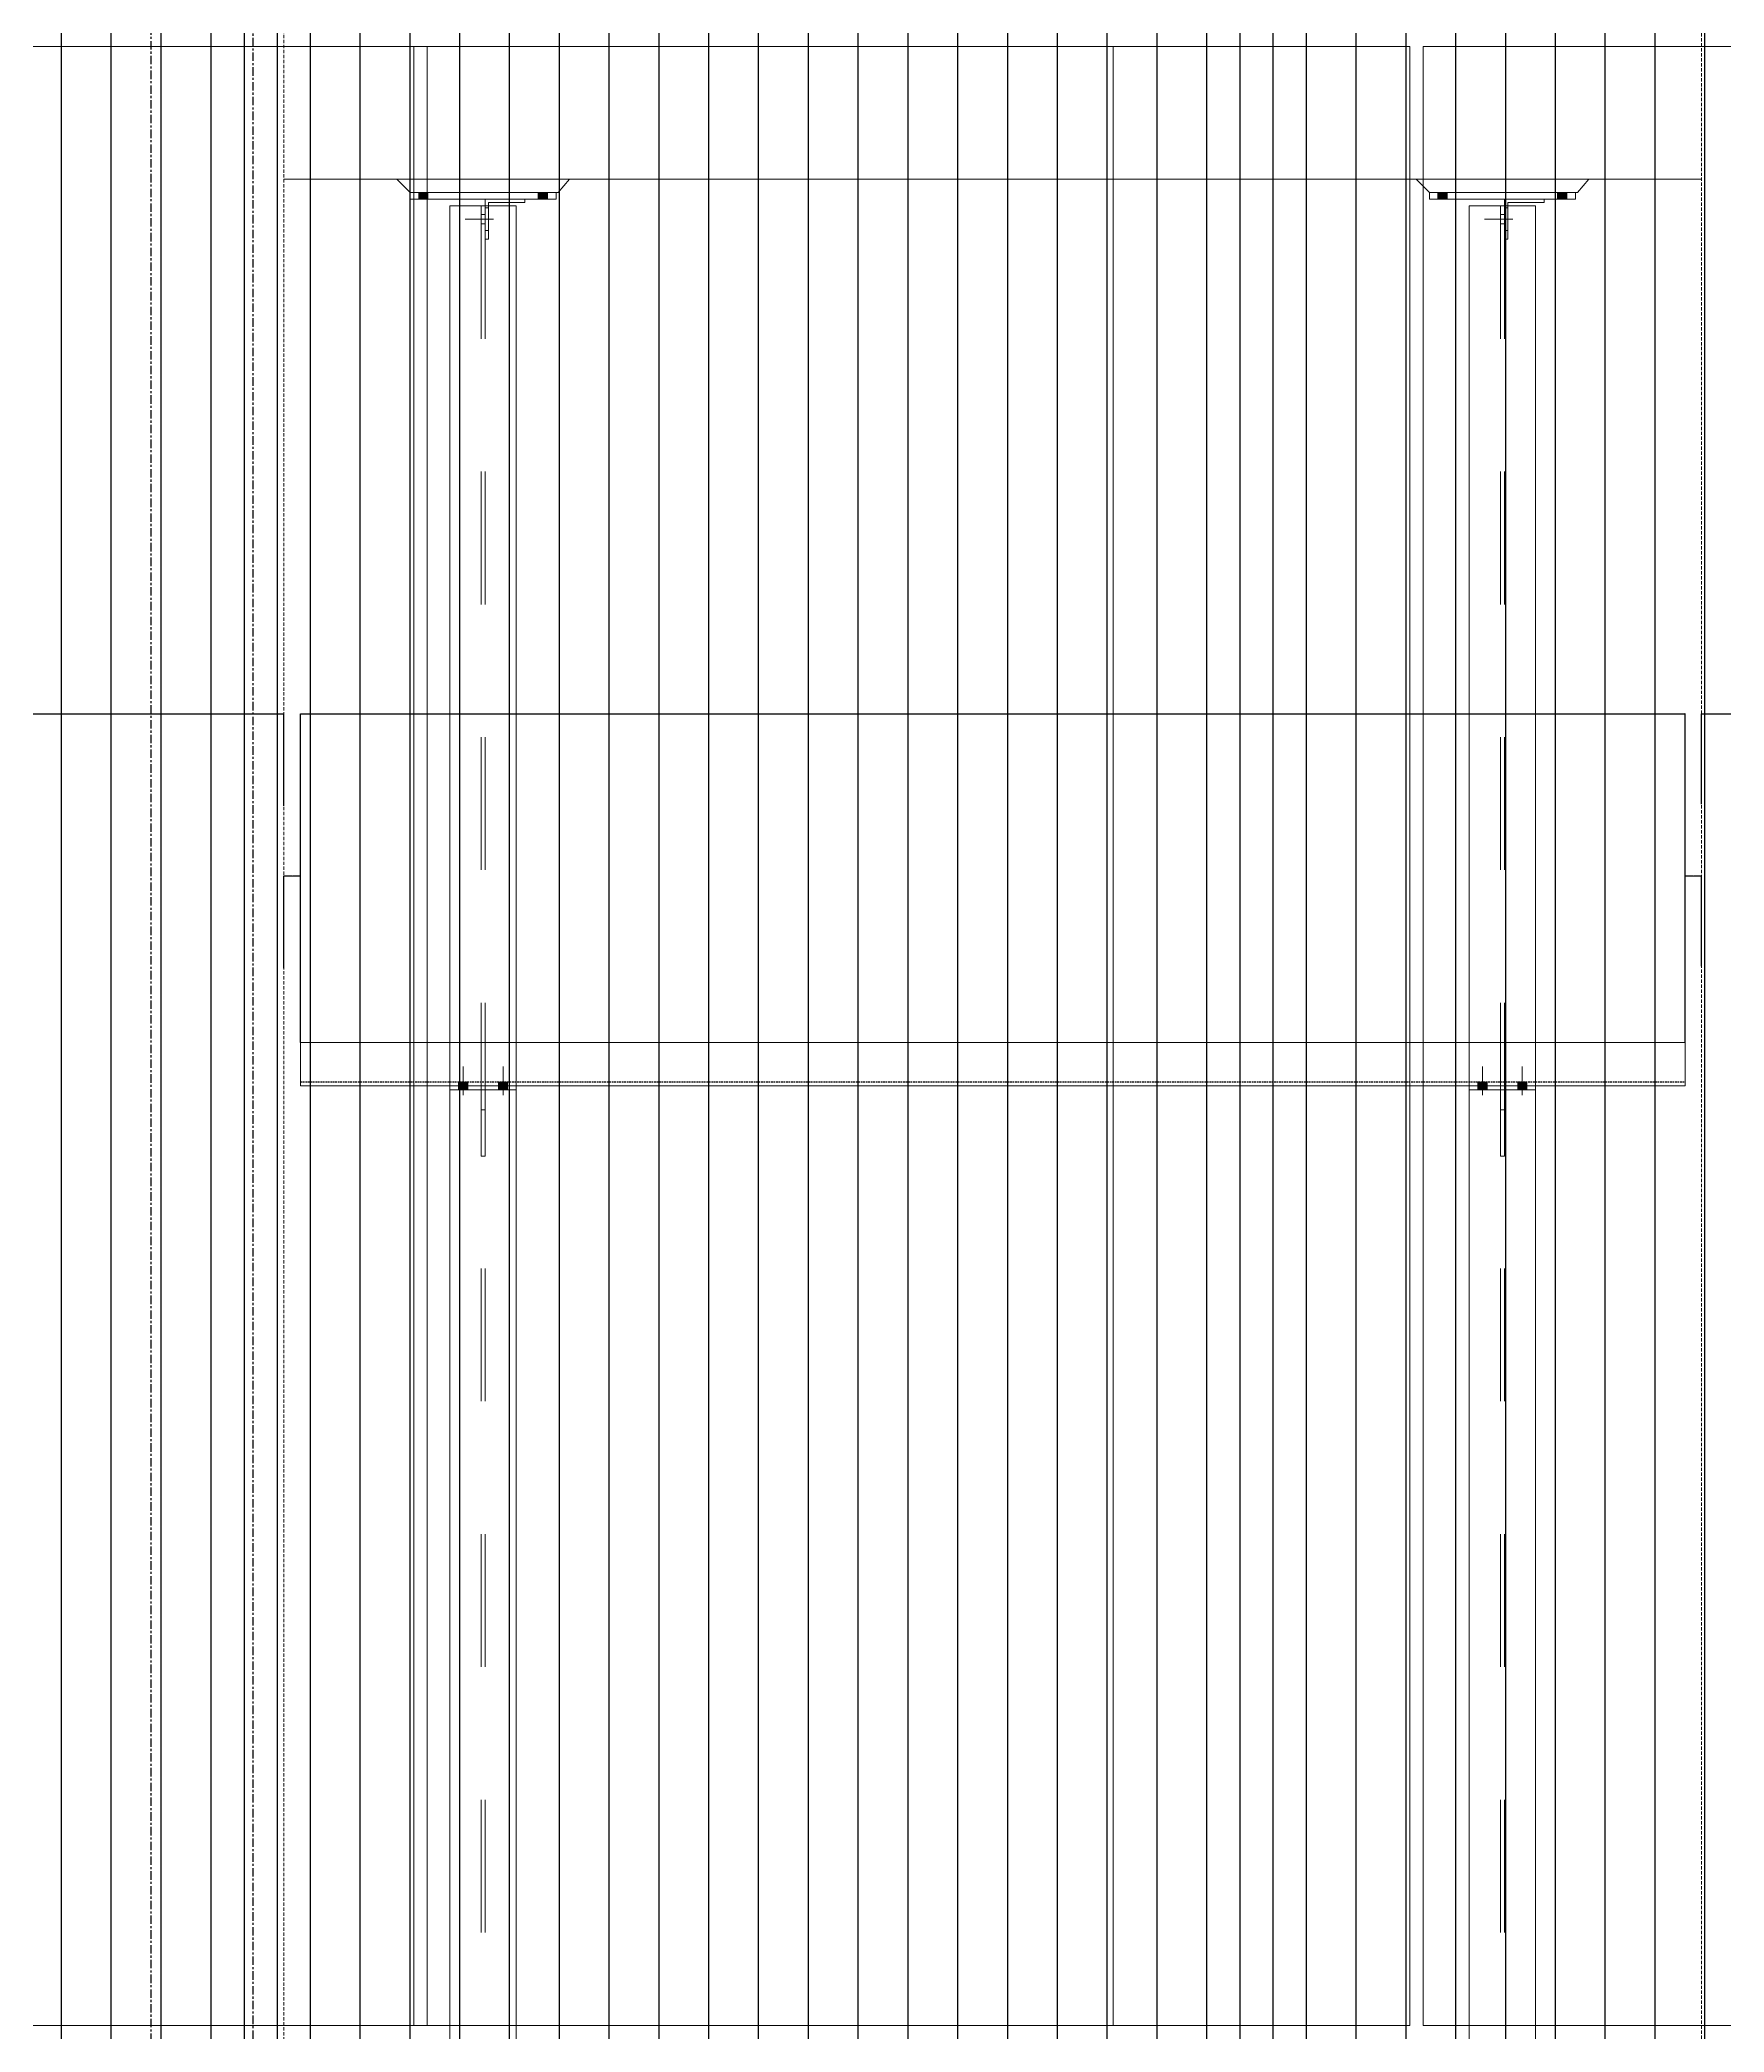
# Model space of a CAD drawing. Header units: millimetres. Extents: x 663313 to 1226001, y 1431724 to 1620898.
# Drawn here: x 1068242 to 1070778, y 1515955 to 1518955 of the extents above; entities that cross this region are included whole.
import ezdxf

# ---------------------------------------------------------------- set-up
doc = ezdxf.new("R2010")
doc.units = ezdxf.units.MM
for name, pattern in [('Grid Line', [22.225, 12.7, -3.175000000000001, 3.175000000000001, -3.175000000000001]), ('HIDDEN', [0.375, 0.25, -0.125]), ('XKITLINE00', [0]), ('XKITLINE02', [4, 2, -2])]:
    doc.linetypes.add(name, pattern=pattern)
doc.layers.get('Defpoints').update_dxf_attribs({"color": 140})
doc.layers.add('000 - 0_HIDE_OBJ_FRAMING_DEF_SUB', color=1, linetype='Continuous', plot=False)
for name, color, linetype, lineweight in [('A-FLOR-E', 2, 'Continuous', 9), ('Bolt', 7, 'Continuous', 0), ('Part', 2, 'Continuous', 0)]:
    doc.layers.add(name, color=color, linetype=linetype, lineweight=lineweight)
doc.layers.add('DIM', color=1, linetype='Continuous')
doc.styles.add('Arial', font='arial.ttf')
doc.dimstyles.new('Dim - 40 - End', dxfattribs={"dimscale": 0.04, "dimtxt": 3, "dimasz": 1, "dimexe": 0, "dimexo": 2.5, "dimgap": 1.5, "dimtad": 1, "dimdec": 0, "dimlfac": 1000, "dimzin": 1, "dimdsep": 46, "dimtxsty": 'Arial', "dimblk": 'END', "dimcen": 0.09, "dimclrd": 1, "dimclre": 49, "dimclrt": 3, "dimadec": 0, "dimazin": 0, "dimtfac": 1, "dimtdec": 0, "dimtix": 1, "dimtofl": 0, "dimtmove": 2, "dimatfit": 3, "dimfxl": 1, "dimtfill": 1, "dimtfillclr": 256, "dimtolj": 1, "dimtzin": 0, "dimarcsym": 0})

# ---------------------------------------------------------------- blocks, each defined once
blk = doc.blocks.new('*A27341188')
at = {"layer": '000 - 0_HIDE_OBJ_FRAMING_DEF_SUB', "linetype": 'XKITLINE00', "lineweight": 0}
for p, q in [((357.767257, 51.74870300000001), (347.90058, 51.74870300000001)), ((347.900591, 31.882036), (347.900591, 51.74870300000001)), ((357.767257, 51.74870300000001), (357.767257, 31.882036)), ((357.767257, 31.882036), (347.90058, 31.882036))]:
    blk.add_line(p, q, dxfattribs=at)
at = {"layer": '000 - 0_HIDE_OBJ_FRAMING_DEF_SUB', "linetype": 'XKITLINE02', "lineweight": 0}
for p, q in [((347.90058, 31.882036), (347.90058, 51.74870300000001)), ((357.767247, 31.882036), (357.767247, 51.74870300000001))]:
    blk.add_line(p, q, dxfattribs=at)
blk = doc.blocks.new('*A27351189')
at = {"layer": '000 - 0_HIDE_OBJ_FRAMING_DEF_SUB', "linetype": 'XKITLINE00', "lineweight": 0}
for p, q in [((367.767257, 51.74870300000001), (357.90058, 51.74870300000001)), ((357.900591, 31.882036), (357.900591, 51.74870300000001)), ((367.767257, 31.882036), (357.90058, 31.882036))]:
    blk.add_line(p, q, dxfattribs=at)
at = {"layer": '000 - 0_HIDE_OBJ_FRAMING_DEF_SUB', "linetype": 'XKITLINE02', "lineweight": 0}
blk.add_line((357.90058, 31.882036), (357.90058, 51.74870300000001), dxfattribs=at)
blk = doc.blocks.new('*A27371191')
at = {"layer": '000 - 0_HIDE_OBJ_FRAMING_DEF_SUB', "linetype": 'XKITLINE00', "lineweight": 0}
for p, q in [((399.900591, 51.74870300000001), (387.90058, 51.74870300000001)), ((399.900591, 51.74870300000001), (399.900591, 31.882036)), ((399.900591, 31.882036), (387.90058, 31.882036))]:
    blk.add_line(p, q, dxfattribs=at)
at = {"layer": '000 - 0_HIDE_OBJ_FRAMING_DEF_SUB', "linetype": 'XKITLINE02', "lineweight": 0}
blk.add_line((399.90058, 31.882036), (399.90058, 51.74870300000001), dxfattribs=at)
blk = doc.blocks.new('*A27391193')
at = {"layer": '000 - 0_HIDE_OBJ_FRAMING_DEF_SUB', "linetype": 'XKITLINE00', "lineweight": 0}
for p, q in [((347.767257, 51.74870300000001), (337.90058, 51.74870300000001)), ((347.767257, 51.74870300000001), (347.767257, 31.882036)), ((347.767257, 31.882036), (337.90058, 31.882036))]:
    blk.add_line(p, q, dxfattribs=at)
at = {"layer": '000 - 0_HIDE_OBJ_FRAMING_DEF_SUB', "linetype": 'XKITLINE02', "lineweight": 0}
blk.add_line((347.767247, 31.882036), (347.767247, 51.74870300000001), dxfattribs=at)
blk = doc.blocks.new('3')
at = {"layer": '000 - 0_HIDE_OBJ_FRAMING_DEF_SUB', "lineweight": 0, "xscale": 0.15, "yscale": 0.15, "zscale": 0.15}
for name in ['*A27351189', '*A27371191', '*A27391193', '*A27341188']:
    blk.add_blockref(name, (663572.3657256801, 1524733.105745762), dxfattribs=at)
blk = doc.blocks.new('GM_Louver Grill Vertical Z1 - Z Profile-23736417-ENT 4 ELE-3 sheet')
at = {"layer": '000 - 0_HIDE_OBJ_FRAMING_DEF_SUB'}
blk.add_line((-1809423.641569018, 105340.0000002384), (-1809423.641569018, 115350.0000002384), dxfattribs=at)
blk = doc.blocks.new('8')
at = {"layer": '000 - 0_HIDE_OBJ_FRAMING_DEF_SUB'}
for p, q in [((182524.8186119795, 115350.0000002384), (182524.8186119795, 105340.0000002384)), ((182624.8186120987, 115350.0000002384), (182624.8186120987, 105340.0000002384)), ((184024.8186740875, 105340.0000002384), (184024.8186740875, 115350.0000002384)), ((184124.8186742067, 105340.0000002384), (184124.8186742067, 115350.0000002384))]:
    blk.add_line(p, q, dxfattribs=at)
for points in [[(181074.8185497522, 115350.0000002384), (182574.8186118603, 115350.0000002384), (182574.8186118603, 105340.0000002384), (181074.8185497522, 105340.0000002384)], [(184074.8186743259, 115350.0000002384), (182574.8186118603, 115350.0000002384), (182574.8186118603, 105340.0000002384), (184074.8186743259, 105340.0000002384)], [(184074.8186743259, 115350.0000002384), (185574.818736434, 115350.0000002384), (185574.818736434, 105340.0000002384), (184074.8186743259, 105340.0000002384)]]:
    blk.add_lwpolyline(points, close=True, dxfattribs=at)
for p in [(1991723.460152864, 2.384185791015625e-07), (1991798.460156202, 2.384185791015625e-07), (1991873.460159659, 2.384185791015625e-07), (1992098.460163116, 2.384185791015625e-07), (1992173.460166574, 2.384185791015625e-07), (1992248.460170031, 2.384185791015625e-07), (1992323.460173488, 2.384185791015625e-07), (1992398.460176945, 2.384185791015625e-07), (1992473.460180521, 2.384185791015625e-07), (1992548.460184097, 2.384185791015625e-07), (1992623.460187554, 2.384185791015625e-07), (1992698.460191011, 2.384185791015625e-07), (1992773.460194349, 2.384185791015625e-07), (1992848.460197806, 2.384185791015625e-07), (1992923.460201144, 2.384185791015625e-07), (1992998.460204601, 2.384185791015625e-07), (1993073.460208058, 2.384185791015625e-07), (1993148.460211635, 2.384185791015625e-07), (1993223.460215211, 2.384185791015625e-07), (1993298.460218668, 2.384185791015625e-07), (1993373.460222125, 2.384185791015625e-07), (1993598.460225582, 2.384185791015625e-07), (1993673.460229039, 2.384185791015625e-07), (1993748.460232496, 2.384185791015625e-07), (1993823.460235834, 2.384185791015625e-07), (1993898.460239291, 2.384185791015625e-07), (1993973.460242629, 2.384185791015625e-07), (1994048.460246205, 2.384185791015625e-07), (1994123.460249662, 2.384185791015625e-07), (1994198.460253119, 2.384185791015625e-07)]:
    blk.add_blockref('GM_Louver Grill Vertical Z1 - Z Profile-23736417-ENT 4 ELE-3 sheet', p, dxfattribs=at)
blk = doc.blocks.new('*A3401343')
at = {"layer": 'Part', "linetype": 'XKITLINE00', "lineweight": 0}
for p, q in [((643.197235, 131.130227), (644.197235, 131.130227)), ((643.197235, 131.130227), (643.197235, 118.530227)), ((644.197235, 131.130227), (644.197235, 118.530227)), ((643.197235, 117.820227), (643.197235, 103.530227)), ((644.197235, 117.820227), (644.197235, 103.530227)), ((643.197235, 102.820227), (643.197235, 88.530227)), ((644.197235, 102.820227), (644.197235, 88.530227)), ((643.197235, 87.820227), (643.197235, 75.930227)), ((644.197235, 75.930227), (644.197235, 87.820227)), ((643.197235, 75.930227), (644.197235, 75.930227))]:
    blk.add_line(p, q, dxfattribs=at)
at = {"layer": 'Part', "linetype": 'XKITLINE02', "lineweight": 0}
for p, q in [((643.1972360000001, 131.130227), (643.1972360000001, 75.930227)), ((643.667235, 131.130227), (643.667235, 75.930227)), ((643.667236, 131.130227), (643.667236, 75.930227)), ((643.727235, 131.130227), (643.727235, 75.930227)), ((643.7272360000001, 131.130227), (643.7272360000001, 75.930227)), ((644.197235, 131.130227), (644.1972360000001, 131.130227)), ((644.197235, 131.130227), (644.1972360000001, 131.130227)), ((644.1972360000001, 131.130227), (644.1972360000001, 75.930227)), ((643.197235, 118.530227), (643.197235, 117.820227)), ((644.197235, 118.530227), (644.197235, 117.820227)), ((643.197235, 103.530227), (643.197235, 102.820227)), ((644.197235, 103.530227), (644.197235, 102.820227)), ((643.197235, 88.530227), (643.197235, 87.820227)), ((644.197235, 88.530227), (644.197235, 87.820227)), ((644.197235, 75.930227), (644.1972360000001, 75.930227)), ((644.1972360000001, 75.930227), (644.197235, 75.930227))]:
    blk.add_line(p, q, dxfattribs=at)
blk = doc.blocks.new('*A3402344')
at = {"layer": 'Part', "linetype": 'XKITLINE00', "lineweight": 0}
for p, q in [((658.5472110000001, 131.130227), (659.5472110000001, 131.130227)), ((658.5472110000001, 131.130227), (658.5472110000001, 118.530227)), ((659.5472110000001, 131.130227), (659.5472110000001, 118.530227)), ((658.5472110000001, 117.820227), (658.5472110000001, 103.530227)), ((659.5472110000001, 117.820227), (659.5472110000001, 103.530227)), ((658.5472110000001, 102.820227), (658.5472110000001, 88.530227)), ((659.5472110000001, 102.820227), (659.5472110000001, 88.530227)), ((658.5472110000001, 87.820227), (658.5472110000001, 75.930227)), ((659.5472110000001, 75.930227), (659.5472110000001, 87.820227)), ((658.5472110000001, 75.930227), (659.5472110000001, 75.930227))]:
    blk.add_line(p, q, dxfattribs=at)
at = {"layer": 'Part', "linetype": 'XKITLINE02', "lineweight": 0}
for p, q in [((658.5472120000001, 131.130227), (658.5472120000001, 75.930227)), ((659.0172110000001, 131.130227), (659.0172110000001, 75.930227)), ((659.017212, 131.130227), (659.017212, 75.930227)), ((659.077211, 131.130227), (659.077211, 75.930227)), ((659.077212, 131.130227), (659.077212, 75.930227)), ((659.5472110000001, 131.130227), (659.5472120000001, 131.130227)), ((659.5472110000001, 131.130227), (659.5472120000001, 131.130227)), ((659.5472120000001, 131.130227), (659.5472120000001, 75.930227)), ((658.5472110000001, 118.530227), (658.5472110000001, 117.820227)), ((659.5472110000001, 118.530227), (659.5472110000001, 117.820227)), ((658.5472110000001, 103.530227), (658.5472110000001, 102.820227)), ((659.5472110000001, 103.530227), (659.5472110000001, 102.820227)), ((658.5472110000001, 88.530227), (658.5472110000001, 87.820227)), ((659.5472110000001, 88.530227), (659.5472110000001, 87.820227)), ((659.5472110000001, 75.930227), (659.5472120000001, 75.930227)), ((659.5472120000001, 75.930227), (659.5472110000001, 75.930227))]:
    blk.add_line(p, q, dxfattribs=at)
blk = doc.blocks.new('*A3479401')
at = {"layer": 'Part', "linetype": 'XKITLINE00', "lineweight": 0}
for p, q in [((643.197234, 117.820227), (643.197234, 117.880227)), ((644.197234, 117.820227), (643.197234, 117.820227)), ((644.197234, 117.820227), (644.197234, 117.880227)), ((644.197235, 117.820227), (644.197234, 117.820227))]:
    blk.add_line(p, q, dxfattribs=at)
at = {"layer": 'Part', "linetype": 'XKITLINE02', "lineweight": 0}
for p, q in [((643.197234, 117.880227), (643.197235, 117.880227)), ((643.197234, 117.880227), (644.197235, 117.880227)), ((643.197235, 117.880227), (643.197235, 117.820227)), ((644.197234, 117.820227), (644.197235, 117.820227)), ((644.197235, 117.820227), (644.197235, 117.880227))]:
    blk.add_line(p, q, dxfattribs=at)
blk = doc.blocks.new('*A3480402')
at = {"layer": 'Part', "linetype": 'XKITLINE00', "lineweight": 0}
for p, q in [((643.667234, 117.820227), (643.727234, 117.820227)), ((643.667234, 117.520227), (643.667234, 117.820227)), ((643.727235, 117.820227), (643.727234, 117.820227)), ((643.727234, 117.820227), (643.727234, 117.520227)), ((643.727234, 117.520227), (643.667234, 117.520227)), ((643.667235, 116.820227), (643.667234, 117.520227)), ((643.727234, 117.520227), (643.727235, 116.820227)), ((643.727235, 116.820227), (643.667235, 116.820227))]:
    blk.add_line(p, q, dxfattribs=at)
at = {"layer": 'Part', "linetype": 'XKITLINE02', "lineweight": 0}
for p, q in [((643.667235, 116.820227), (643.667235, 117.820227)), ((643.727234, 117.820227), (643.727235, 117.820227)), ((643.727235, 116.820227), (643.727235, 117.820227))]:
    blk.add_line(p, q, dxfattribs=at)
blk = doc.blocks.new('*A3481403')
at = {"layer": 'Bolt'}
for points in [[(643.4672345298462, 117.94022684599), (643.4672345298462, 117.88022684599), (643.3272343513297, 117.88022684599), (643.3272343513297, 117.94022684599)], [(644.0672345298457, 117.94022684599), (644.0672345298457, 117.88022684599), (643.9272343513293, 117.88022684599), (643.9272343513293, 117.94022684599)], [(643.467234721114, 117.88022684599), (643.467234721114, 117.82022684599), (643.3272341600623, 117.82022684599), (643.3272341600623, 117.88022684599)], [(644.0672347211133, 117.88022684599), (644.0672347211133, 117.82022684599), (643.9272341600616, 117.82022684599), (643.9272341600616, 117.88022684599)]]:
    blk.add_hatch(color=256, dxfattribs=at).paths.add_polyline_path(points, flags=17)
at = {"layer": 'Bolt', "linetype": 'XKITLINE00', "lineweight": 0}
for p, q in [((643.327234, 117.880227), (643.327234, 117.940227)), ((643.397234, 117.741027), (643.397234, 118.170227)), ((643.467235, 117.880227), (643.467235, 117.940227)), ((643.927234, 117.880227), (643.927234, 117.940227)), ((643.9972339999999, 117.741027), (643.9972339999999, 118.170227)), ((644.067235, 117.880227), (644.067235, 117.940227)), ((643.327234, 117.820227), (643.327234, 117.880227)), ((643.467235, 117.820227), (643.467235, 117.880227)), ((643.927234, 117.820227), (643.927234, 117.880227)), ((644.067235, 117.820227), (644.067235, 117.880227))]:
    blk.add_line(p, q, dxfattribs=at)
blk = doc.blocks.new('*A3482404')
at = {"layer": 'Part', "linetype": 'XKITLINE00', "lineweight": 0}
for p, q in [((659.017209, 117.820227), (659.077209, 117.820227)), ((659.017209, 117.520227), (659.017209, 117.820227)), ((659.077211, 117.820227), (659.077209, 117.820227)), ((659.077209, 117.820227), (659.077209, 117.520227)), ((659.077209, 117.520227), (659.017209, 117.520227)), ((659.01721, 116.820227), (659.017209, 117.520227)), ((659.077209, 117.520227), (659.0772099999999, 116.820227)), ((659.0772099999999, 116.820227), (659.01721, 116.820227))]:
    blk.add_line(p, q, dxfattribs=at)
at = {"layer": 'Part', "linetype": 'XKITLINE02', "lineweight": 0}
for p, q in [((659.0172110000001, 116.820227), (659.0172110000001, 117.820227)), ((659.077209, 117.820227), (659.077211, 117.820227)), ((659.077211, 116.820227), (659.077211, 117.820227))]:
    blk.add_line(p, q, dxfattribs=at)
blk = doc.blocks.new('*A3483405')
at = {"layer": 'Part', "linetype": 'XKITLINE00', "lineweight": 0}
for p, q in [((658.547209, 117.820227), (658.547209, 117.880227)), ((659.547209, 117.820227), (658.547209, 117.820227)), ((659.547209, 117.820227), (659.547209, 117.880227)), ((659.5472110000001, 117.820227), (659.547209, 117.820227))]:
    blk.add_line(p, q, dxfattribs=at)
at = {"layer": 'Part', "linetype": 'XKITLINE02', "lineweight": 0}
for p, q in [((658.547209, 117.880227), (658.5472110000001, 117.880227)), ((658.547209, 117.880227), (659.5472110000001, 117.880227)), ((658.5472110000001, 117.880227), (658.5472110000001, 117.820227)), ((659.547209, 117.820227), (659.5472110000001, 117.820227)), ((659.5472110000001, 117.880227), (659.5472110000001, 117.820227))]:
    blk.add_line(p, q, dxfattribs=at)
blk = doc.blocks.new('*A3484406')
at = {"layer": 'Bolt'}
for points in [[(658.8172100225491, 117.94022684599), (658.8172100225491, 117.88022684599), (658.6772098440329, 117.88022684599), (658.6772098440329, 117.94022684599)], [(659.4172100225486, 117.94022684599), (659.4172100225486, 117.88022684599), (659.2772098440323, 117.88022684599), (659.2772098440323, 117.94022684599)], [(658.8172102138168, 117.88022684599), (658.8172102138168, 117.82022684599), (658.6772096527653, 117.82022684599), (658.6772096527653, 117.88022684599)], [(659.4172102138162, 117.88022684599), (659.4172102138162, 117.82022684599), (659.2772096527648, 117.82022684599), (659.2772096527648, 117.88022684599)]]:
    blk.add_hatch(color=256, dxfattribs=at).paths.add_polyline_path(points, flags=17)
at = {"layer": 'Bolt', "linetype": 'XKITLINE00', "lineweight": 0}
for p, q in [((658.67721, 117.880227), (658.67721, 117.940227)), ((658.74721, 117.741027), (658.74721, 118.170227)), ((658.8172099999999, 117.880227), (658.8172099999999, 117.940227)), ((659.27721, 117.880227), (659.27721, 117.940227)), ((659.34721, 117.741027), (659.34721, 118.170227)), ((659.41721, 117.880227), (659.41721, 117.940227)), ((658.67721, 117.820227), (658.67721, 117.880227)), ((658.8172099999999, 117.820227), (658.8172099999999, 117.880227)), ((659.27721, 117.820227), (659.27721, 117.880227)), ((659.41721, 117.820227), (659.41721, 117.880227))]:
    blk.add_line(p, q, dxfattribs=at)
blk = doc.blocks.new('*A3485407')
at = {"layer": 'Bolt'}
for points in [[(642.7272355627061, 131.23022684599), (642.7272355627061, 131.33022684599), (642.8672361237578, 131.33022684599), (642.8672361237578, 131.23022684599)], [(644.5272355627045, 131.23022684599), (644.5272355627045, 131.33022684599), (644.6672361237561, 131.33022684599), (644.6672361237561, 131.23022684599)]]:
    blk.add_hatch(color=256, dxfattribs=at).paths.add_polyline_path(points, flags=17)
at = {"layer": 'Bolt', "linetype": 'XKITLINE00', "lineweight": 0}
for p, q in [((642.7272360000001, 131.230227), (642.7272360000001, 131.330227)), ((642.797236, 131.230227), (642.797236, 131.330227)), ((642.867236, 131.230227), (642.867236, 131.330227)), ((644.527236, 131.230227), (644.527236, 131.330227)), ((644.5972360000001, 131.230227), (644.5972360000001, 131.330227)), ((644.667236, 131.230227), (644.667236, 131.330227))]:
    blk.add_line(p, q, dxfattribs=at)
blk = doc.blocks.new('*A3486408')
at = {"layer": 'Bolt', "linetype": 'XKITLINE02', "lineweight": 0}
for p, q in [((643.777236, 131.100227), (643.7272360000001, 131.100227)), ((643.856436, 130.930227), (643.427236, 130.930227)), ((643.7272360000001, 131.000227), (643.667236, 131.000227)), ((643.7272360000001, 130.860227), (643.667236, 130.860227)), ((643.777236, 130.760227), (643.7272360000001, 130.760227))]:
    blk.add_line(p, q, dxfattribs=at)
blk = doc.blocks.new('*A3487409')
at = {"layer": 'Part', "linetype": 'XKITLINE00', "lineweight": 0}
for p, q in [((642.3972349999999, 131.530227), (642.597235, 131.330227)), ((644.827235, 131.330227), (644.9972349999999, 131.530227)), ((642.597235, 131.330227), (644.827237, 131.330227))]:
    blk.add_line(p, q, dxfattribs=at)
at = {"layer": 'Part', "linetype": 'XKITLINE02', "lineweight": 0}
for p, q in [((642.3972349999999, 131.530227), (644.997237, 131.530227)), ((642.5972370000001, 131.330227), (642.397237, 131.530227)), ((644.827237, 131.330227), (644.997237, 131.530227))]:
    blk.add_line(p, q, dxfattribs=at)
blk = doc.blocks.new('*A3488410')
at = {"layer": 'Part', "linetype": 'XKITLINE00', "lineweight": 0}
for p, q in [((643.727235, 131.230227), (643.727235, 131.130227)), ((644.327235, 131.180227), (643.777235, 131.180227)), ((643.777235, 131.180227), (643.777235, 131.130227)), ((644.327235, 131.180227), (644.327235, 131.230227))]:
    blk.add_line(p, q, dxfattribs=at)
at = {"layer": 'Part', "linetype": 'XKITLINE02', "lineweight": 0}
for p, q in [((643.727235, 131.230227), (644.3272360000001, 131.230227)), ((643.7272360000001, 130.630227), (643.727235, 131.130227)), ((643.777235, 131.130227), (643.777236, 130.630227)), ((644.3272360000001, 131.230227), (644.3272360000001, 131.180227)), ((643.727235, 130.630227), (643.777236, 130.630227))]:
    blk.add_line(p, q, dxfattribs=at)
blk = doc.blocks.new('*A3489411')
at = {"layer": 'Part', "linetype": 'XKITLINE00', "lineweight": 0}
for p, q in [((642.597235, 131.230227), (642.597235, 131.330227)), ((642.597235, 131.330227), (644.797235, 131.330227)), ((644.797235, 131.230227), (642.597235, 131.230227)), ((644.797235, 131.230227), (644.797235, 131.330227)), ((644.797235, 131.330227), (644.797237, 131.330227)), ((644.797237, 131.230227), (644.797235, 131.230227))]:
    blk.add_line(p, q, dxfattribs=at)
at = {"layer": 'Part', "linetype": 'XKITLINE02', "lineweight": 0}
for p, q in [((642.5972370000001, 131.230227), (642.5972370000001, 131.330227)), ((644.797235, 131.330227), (644.797237, 131.330227)), ((644.797235, 131.230227), (644.797237, 131.230227)), ((644.797237, 131.230227), (644.797237, 131.330227))]:
    blk.add_line(p, q, dxfattribs=at)
blk = doc.blocks.new('*A3495417')
at = {"layer": 'Bolt'}
for points in [[(658.0772110554091, 131.23022684599), (658.0772110554091, 131.33022684599), (658.2172116164609, 131.33022684599), (658.2172116164609, 131.23022684599)], [(659.8772110554074, 131.23022684599), (659.8772110554074, 131.33022684599), (660.0172116164591, 131.33022684599), (660.0172116164591, 131.23022684599)]]:
    blk.add_hatch(color=256, dxfattribs=at).paths.add_polyline_path(points, flags=17)
at = {"layer": 'Bolt', "linetype": 'XKITLINE00', "lineweight": 0}
for p, q in [((658.077211, 131.230227), (658.077211, 131.330227)), ((658.1472110000001, 131.230227), (658.1472110000001, 131.330227)), ((658.217212, 131.230227), (658.217212, 131.330227)), ((659.877211, 131.230227), (659.877211, 131.330227)), ((659.947211, 131.230227), (659.947211, 131.330227)), ((660.017212, 131.230227), (660.017212, 131.330227))]:
    blk.add_line(p, q, dxfattribs=at)
blk = doc.blocks.new('*A3496418')
at = {"layer": 'Bolt', "linetype": 'XKITLINE02', "lineweight": 0}
for p, q in [((659.127211, 131.100227), (659.077211, 131.100227)), ((659.206411, 130.930227), (658.7772110000001, 130.930227)), ((659.077211, 131.000227), (659.0172110000001, 131.000227)), ((659.077211, 130.860227), (659.0172110000001, 130.860227)), ((659.127211, 130.760227), (659.077211, 130.760227))]:
    blk.add_line(p, q, dxfattribs=at)
blk = doc.blocks.new('*A3497419')
at = {"layer": 'Part', "linetype": 'XKITLINE00', "lineweight": 0}
for p, q in [((657.74721, 131.530227), (657.9472099999999, 131.330227)), ((660.17721, 131.330227), (660.34721, 131.530227)), ((657.9472099999999, 131.330227), (660.177212, 131.330227))]:
    blk.add_line(p, q, dxfattribs=at)
at = {"layer": 'Part', "linetype": 'XKITLINE02', "lineweight": 0}
for p, q in [((657.74721, 131.530227), (660.347212, 131.530227)), ((657.947212, 131.330227), (657.747212, 131.530227)), ((660.177212, 131.330227), (660.347212, 131.530227))]:
    blk.add_line(p, q, dxfattribs=at)
blk = doc.blocks.new('*A3498420')
at = {"layer": 'Part', "linetype": 'XKITLINE00', "lineweight": 0}
for p, q in [((659.077211, 131.230227), (659.077211, 131.130227)), ((659.677211, 131.180227), (659.127211, 131.180227)), ((659.127211, 131.180227), (659.127211, 131.130227)), ((659.677211, 131.180227), (659.677211, 131.230227))]:
    blk.add_line(p, q, dxfattribs=at)
at = {"layer": 'Part', "linetype": 'XKITLINE02', "lineweight": 0}
for p, q in [((659.077211, 131.230227), (659.677212, 131.230227)), ((659.077212, 130.630227), (659.077211, 131.130227)), ((659.127211, 131.130227), (659.127212, 130.630227)), ((659.677212, 131.230227), (659.677212, 131.180227)), ((659.077211, 130.630227), (659.127212, 130.630227))]:
    blk.add_line(p, q, dxfattribs=at)
blk = doc.blocks.new('*A3499421')
at = {"layer": 'Part', "linetype": 'XKITLINE00', "lineweight": 0}
for p, q in [((657.9472099999999, 131.230227), (657.9472099999999, 131.330227)), ((657.9472099999999, 131.330227), (660.14721, 131.330227)), ((660.14721, 131.230227), (657.9472099999999, 131.230227)), ((660.14721, 131.230227), (660.14721, 131.330227)), ((660.14721, 131.330227), (660.147212, 131.330227)), ((660.147212, 131.230227), (660.14721, 131.230227))]:
    blk.add_line(p, q, dxfattribs=at)
at = {"layer": 'Part', "linetype": 'XKITLINE02', "lineweight": 0}
for p, q in [((657.947212, 131.230227), (657.947212, 131.330227)), ((660.14721, 131.330227), (660.147212, 131.330227)), ((660.14721, 131.230227), (660.147212, 131.230227)), ((660.147212, 131.230227), (660.147212, 131.330227))]:
    blk.add_line(p, q, dxfattribs=at)
blk = doc.blocks.new('END')
at = {"color": 1}
for p, q in [((1.5, 0), (-1.5, 0)), ((0, 1.5), (0, -1.5))]:
    blk.add_line(p, q, dxfattribs=at)
at = {"color": 3}
blk.add_line((-0.7954951288348298, -0.7954951288348866), (0.7954951288348866, 0.7954951288348298), dxfattribs=at)
blk = doc.blocks.new('*D5033')
at = {"layer": '000 - 0_HIDE_OBJ_FRAMING_DEF_SUB', "color": 49, "lineweight": -2, "transparency": 16777216}
for p, q in [((-10785.00000017916, 110139.9700983524), (-10785.00000017916, 110335.1147480011)), ((-10385.00000017916, 110196.3420451641), (-10385.00000017916, 110335.1147480011))]:
    blk.add_line(p, q, dxfattribs=at)
at = {"layer": '000 - 0_HIDE_OBJ_FRAMING_DEF_SUB', "color": 1, "lineweight": -2, "transparency": 16777216}
blk.add_line((-10784.96000017916, 110335.1147480011), (-10385.04000017916, 110335.1147480011), dxfattribs=at)
at = {"layer": 'Defpoints', "color": 0, "transparency": 16777216}
for p in [(-10385.00000017916, 110335.1147480011), (-10385.00000017916, 110196.2420451641), (-10785.00000017916, 110139.8700983524)]:
    blk.add_point(p, dxfattribs=at)
at = {"layer": '000 - 0_HIDE_OBJ_FRAMING_DEF_SUB', "color": 1, "lineweight": -2, "transparency": 16777216, "xscale": 0.04, "yscale": 0.04, "zscale": 0.04, "rotation": 180}
blk.add_blockref('END', (-10785.00000017916, 110335.1147480011), dxfattribs=at)
at = {"layer": '000 - 0_HIDE_OBJ_FRAMING_DEF_SUB', "color": 1, "lineweight": -2, "transparency": 16777216, "xscale": 0.04, "yscale": 0.04, "zscale": 0.04}
blk.add_blockref('END', (-10385.00000017916, 110335.1147480011), dxfattribs=at)
at = {"layer": '000 - 0_HIDE_OBJ_FRAMING_DEF_SUB', "color": 3, "transparency": 16777216, "insert": (-10585.00000017916, 110335.2360167596), "char_height": 0.12, "attachment_point": 5, "style": 'Arial', "bg_fill": 3, "box_fill_scale": 1.1, "bg_fill_color": 256, "bg_fill_true_color": 13158600, "bg_fill_transparency": 0}
blk.add_mtext('\\A1;400000', dxfattribs=at)
blk = doc.blocks.new('*D4538')
at = {"layer": '000 - 0_HIDE_OBJ_FRAMING_DEF_SUB', "color": 49, "lineweight": -2, "transparency": 16777216}
for p, q in [((-10385.00000017916, 109952.2655793919), (-10385.00000017916, 110091.0382822289)), ((-10360.00000017916, 109840.0999538197), (-10360.00000017916, 110091.0382822289))]:
    blk.add_line(p, q, dxfattribs=at)
at = {"layer": '000 - 0_HIDE_OBJ_FRAMING_DEF_SUB', "color": 1, "lineweight": -2, "transparency": 16777216}
blk.add_line((-10384.96000017916, 110091.0382822289), (-10360.04000017916, 110091.0382822289), dxfattribs=at)
at = {"layer": 'Defpoints', "color": 0, "transparency": 16777216}
for p in [(-10385.00000017916, 109952.1655793919), (-10360.00000017916, 109839.9999538197)]:
    blk.add_point(p, dxfattribs=at)
at = {"layer": '000 - 0_HIDE_OBJ_FRAMING_DEF_SUB', "color": 1, "lineweight": -2, "transparency": 16777216, "xscale": 0.04, "yscale": 0.04, "zscale": 0.04, "rotation": 180}
blk.add_blockref('END', (-10385.00000017916, 110091.0382822289), dxfattribs=at)
at = {"layer": '000 - 0_HIDE_OBJ_FRAMING_DEF_SUB', "color": 1, "lineweight": -2, "transparency": 16777216, "xscale": 0.04, "yscale": 0.04, "zscale": 0.04}
blk.add_blockref('END', (-10360.00000017916, 110091.0382822289), dxfattribs=at)
at = {"layer": '000 - 0_HIDE_OBJ_FRAMING_DEF_SUB', "color": 3, "transparency": 16777216, "insert": (-10372.50000017916, 110091.1595509874), "char_height": 0.12, "attachment_point": 5, "style": 'Arial', "bg_fill": 3, "box_fill_scale": 1.1, "bg_fill_color": 256, "bg_fill_true_color": 13158600, "bg_fill_transparency": 0}
blk.add_mtext('\\A1;25000', dxfattribs=at)
at = {"layer": 'Defpoints', "color": 0, "transparency": 16777216}
blk.add_point((-10360.00000017916, 110091.0382822289), dxfattribs=at)
blk = doc.blocks.new('*D5034')
at = {"layer": '000 - 0_HIDE_OBJ_FRAMING_DEF_SUB', "color": 49, "lineweight": -2, "transparency": 16777216}
for p, q in [((-10360.00000017916, 110084.1764193535), (-10360.00000017916, 110335.1147480011)), ((-8275.000000179163, 110084.1764193535), (-8275.000000179163, 110335.1147480011))]:
    blk.add_line(p, q, dxfattribs=at)
at = {"layer": '000 - 0_HIDE_OBJ_FRAMING_DEF_SUB', "color": 1, "lineweight": -2, "transparency": 16777216}
blk.add_line((-10359.96000017916, 110335.1147480011), (-8275.040000179164, 110335.1147480011), dxfattribs=at)
at = {"layer": 'Defpoints', "color": 0, "transparency": 16777216}
for p in [(-8275.000000179163, 110335.1147480011), (-10360.00000017916, 110084.0764193535), (-8275.000000179163, 110084.0764193535)]:
    blk.add_point(p, dxfattribs=at)
at = {"layer": '000 - 0_HIDE_OBJ_FRAMING_DEF_SUB', "color": 1, "lineweight": -2, "transparency": 16777216, "xscale": 0.04, "yscale": 0.04, "zscale": 0.04, "rotation": 180}
blk.add_blockref('END', (-10360.00000017916, 110335.1147480011), dxfattribs=at)
at = {"layer": '000 - 0_HIDE_OBJ_FRAMING_DEF_SUB', "color": 1, "lineweight": -2, "transparency": 16777216, "xscale": 0.04, "yscale": 0.04, "zscale": 0.04}
blk.add_blockref('END', (-8275.000000179163, 110335.1147480011), dxfattribs=at)
at = {"layer": '000 - 0_HIDE_OBJ_FRAMING_DEF_SUB', "color": 3, "transparency": 16777216, "insert": (-9317.500000179163, 110335.2360167596), "char_height": 0.12, "attachment_point": 5, "style": 'Arial', "bg_fill": 3, "box_fill_scale": 1.1, "bg_fill_color": 256, "bg_fill_true_color": 13158600, "bg_fill_transparency": 0}
blk.add_mtext('\\A1;2085000', dxfattribs=at)
blk = doc.blocks.new('*D4539')
at = {"layer": '000 - 0_HIDE_OBJ_FRAMING_DEF_SUB', "color": 49, "lineweight": -2, "transparency": 16777216}
for p, q in [((-8275.000000179163, 109840.0999537468), (-8275.000000179163, 110091.038282156)), ((-8250.000000179163, 109954.913688755), (-8250.000000179163, 110091.038282156))]:
    blk.add_line(p, q, dxfattribs=at)
at = {"layer": '000 - 0_HIDE_OBJ_FRAMING_DEF_SUB', "color": 1, "lineweight": -2, "transparency": 16777216}
blk.add_line((-8274.960000179162, 110091.038282156), (-8250.040000179164, 110091.038282156), dxfattribs=at)
at = {"layer": 'Defpoints', "color": 0, "transparency": 16777216}
for p in [(-8250.000000179163, 109954.813688755), (-8275.000000179163, 109839.9999537468)]:
    blk.add_point(p, dxfattribs=at)
at = {"layer": '000 - 0_HIDE_OBJ_FRAMING_DEF_SUB', "color": 1, "lineweight": -2, "transparency": 16777216, "xscale": 0.04, "yscale": 0.04, "zscale": 0.04, "rotation": 180}
blk.add_blockref('END', (-8275.000000179163, 110091.038282156), dxfattribs=at)
at = {"layer": '000 - 0_HIDE_OBJ_FRAMING_DEF_SUB', "color": 1, "lineweight": -2, "transparency": 16777216, "xscale": 0.04, "yscale": 0.04, "zscale": 0.04}
blk.add_blockref('END', (-8250.000000179163, 110091.038282156), dxfattribs=at)
at = {"layer": '000 - 0_HIDE_OBJ_FRAMING_DEF_SUB', "color": 3, "transparency": 16777216, "insert": (-8262.500000179163, 110091.1595509145), "char_height": 0.12, "attachment_point": 5, "style": 'Arial', "bg_fill": 3, "box_fill_scale": 1.1, "bg_fill_color": 256, "bg_fill_true_color": 13158600, "bg_fill_transparency": 0}
blk.add_mtext('\\A1;25000', dxfattribs=at)
at = {"layer": 'Defpoints', "color": 0, "transparency": 16777216}
blk.add_point((-8250.000000179163, 110091.038282156), dxfattribs=at)
blk = doc.blocks.new('*D5035')
at = {"layer": '000 - 0_HIDE_OBJ_FRAMING_DEF_SUB', "color": 49, "lineweight": -2, "transparency": 16777216}
for p, q in [((-8250.000000179163, 110198.9901543617), (-8250.000000179163, 110335.1147480011)), ((-7850.000000179163, 110120.1177049637), (-7850.000000179163, 110335.1147480011))]:
    blk.add_line(p, q, dxfattribs=at)
at = {"layer": '000 - 0_HIDE_OBJ_FRAMING_DEF_SUB', "color": 1, "lineweight": -2, "transparency": 16777216}
blk.add_line((-8249.960000179162, 110335.1147480011), (-7850.040000179163, 110335.1147480011), dxfattribs=at)
at = {"layer": 'Defpoints', "color": 0, "transparency": 16777216}
for p in [(-7850.000000179163, 110335.1147480011), (-8250.000000179163, 110198.8901543617), (-7850.000000179163, 110120.0177049637)]:
    blk.add_point(p, dxfattribs=at)
at = {"layer": '000 - 0_HIDE_OBJ_FRAMING_DEF_SUB', "color": 1, "lineweight": -2, "transparency": 16777216, "xscale": 0.04, "yscale": 0.04, "zscale": 0.04, "rotation": 180}
blk.add_blockref('END', (-8250.000000179163, 110335.1147480011), dxfattribs=at)
at = {"layer": '000 - 0_HIDE_OBJ_FRAMING_DEF_SUB', "color": 1, "lineweight": -2, "transparency": 16777216, "xscale": 0.04, "yscale": 0.04, "zscale": 0.04}
blk.add_blockref('END', (-7850.000000179163, 110335.1147480011), dxfattribs=at)
at = {"layer": '000 - 0_HIDE_OBJ_FRAMING_DEF_SUB', "color": 3, "transparency": 16777216, "insert": (-8050.000000179163, 110335.2360167596), "char_height": 0.12, "attachment_point": 5, "style": 'Arial', "bg_fill": 3, "box_fill_scale": 1.1, "bg_fill_color": 256, "bg_fill_true_color": 13158600, "bg_fill_transparency": 0}
blk.add_mtext('\\A1;400000', dxfattribs=at)
blk = doc.blocks.new('W-1-PP18-ST_ENT4_REV00_20260602-153434_ELEVATION_3_ST')
at = {"layer": '000 - 0_HIDE_OBJ_FRAMING_DEF_SUB', "linetype": 'Grid Line'}
blk.add_line((-10585.00000017916, 104112.3282933235), (-10585.00000017916, 116083.3783745766), dxfattribs=at)
at = {"layer": '000 - 0_HIDE_OBJ_FRAMING_DEF_SUB', "linetype": 'HIDDEN', "ltscale": 10}
blk.add_line((-10360.00000017916, 109780.9999537468), (-8275.000000179163, 109780.9999537468), dxfattribs=at)
at = {"layer": 'A-FLOR-E', "color": 1, "linetype": 'HIDDEN', "ltscale": 20}
for points in [[(-10785.00000017916, 105339.9999537468), (-10785.00000017916, 114649.9999537468), (-10385.00000017916, 114649.9999537468), (-10385.00000017916, 105339.9999537468)], [(-8250.000000179163, 105339.9999537468), (-8250.000000179163, 114649.9999537468), (-7850.000000179163, 114649.9999537468), (-7850.000000179163, 105339.9999537468)]]:
    blk.add_lwpolyline(points, dxfattribs=at)
at = {"layer": 'Part', "linetype": 'XKITLINE00', "lineweight": 0}
blk.add_line((-8250.000000179163, 111139.9999537468), (-10384.99750000273, 111139.9999537468), dxfattribs=at)
blk.add_lwpolyline([(-10360.00000017916, 109839.9999537468), (-8275.000000179163, 109839.9999537468), (-8275.000000179163, 109774.9999537468), (-10360.00000017916, 109774.9999537468)], close=True, dxfattribs=at)
blk.add_blockref('8', (-193019.8216605786, 9.999953269958496))
at = {"lineweight": 0, "xscale": 100, "yscale": 100, "zscale": 100}
for name in ['*A3487409', '*A3489411', '*A3485407', '*A3497419', '*A3499421', '*A3495417', '*A3401343', '*A3486408', '*A3488410', '*A3402344', '*A3496418', '*A3498420', '*A3481403', '*A3484406', '*A3479401', '*A3483405', '*A3480402', '*A3482404']:
    blk.add_blockref(name, (-74454.71840006148, 97986.97725367546), dxfattribs=at)
at = {"layer": '000 - 0_HIDE_OBJ_FRAMING_DEF_SUB', "color": 1}
for base, p1, p2, picture, middle in [((-10385.00000017916, 110335.1147480011), (-10785.00000017916, 110139.8700983524), (-10385.00000017916, 110196.2420451641), '*D5033', (-10585.00000017916, 110335.2360167596)), ((-7850.000000179163, 110335.1147480011), (-8250.000000179163, 110198.8901543617), (-7850.000000179163, 110120.0177049637), '*D5035', (-8050.000000179163, 110335.2360167596))]:
    dim = blk.add_linear_dim(base=base, p1=p1, p2=p2, dimstyle='Dim - 40 - End', dxfattribs=at)
    dim.commit()
    dim.dimension.update_dxf_attribs({"geometry": picture, "text_midpoint": middle})
dim = blk.add_linear_dim(base=(-10360.00000017916, 110091.0382822289), p1=(-10385.00000017916, 109952.1655793919), p2=(-10360.00000017916, 109839.9999538197), dimstyle='Dim - 40 - End', dxfattribs=at)
dim.commit()
dim.dimension.update_dxf_attribs({"geometry": '*D4538', "text_midpoint": (-10372.50000017916, 110091.1595509874), "insert": (0, 2.91038304567337e-11)})
dim = blk.add_linear_dim(base=(-8275.000000179163, 110335.1147480011), p1=(-10360.00000017916, 110084.0764193535), p2=(-8275.000000179163, 110084.0764193535), dimstyle='Dim - 40 - End', dxfattribs=at)
dim.commit()
dim.dimension.update_dxf_attribs({"geometry": '*D5034', "text_midpoint": (-9317.500000179163, 110335.2360167596)})
dim = blk.add_linear_dim(base=(-8250.000000179163, 110091.038282156), p1=(-8275.000000179163, 109839.9999537468), p2=(-8250.000000179163, 109954.813688755), dimstyle='Dim - 40 - End', dxfattribs=at)
dim.commit()
dim.dimension.update_dxf_attribs({"geometry": '*D4539', "text_midpoint": (-8262.500000179163, 110091.1595509145)})

msp = doc.modelspace()

# ---------------------------------------------------------------- linework, layer by layer
at = {"layer": '000 - 0_HIDE_OBJ_FRAMING_DEF_SUB', "linetype": 'Grid Line'}
msp.add_line((1068562.748670106, 1507055.00114329), (1068562.748670106, 1523801.201655222), dxfattribs=at)

# ---------------------------------------------------------------- block references
at = {"layer": 'DIM', "color": 2, "xscale": 1000, "yscale": 1000, "zscale": 1000}
for p in [(-662562493.06586, -1523221923.050019), (-662555725.9731175, -1523221923.050019)]:
    msp.add_blockref('3', p, dxfattribs=at)

# ---------------------------------------------------------------- next in the draw order: block references
msp.add_blockref('W-1-PP18-ST_ENT4_REV00_20260602-153434_ELEVATION_3_ST', (1078993.99662473, 1407605.00114329))

doc.saveas('drawing.dxf')
